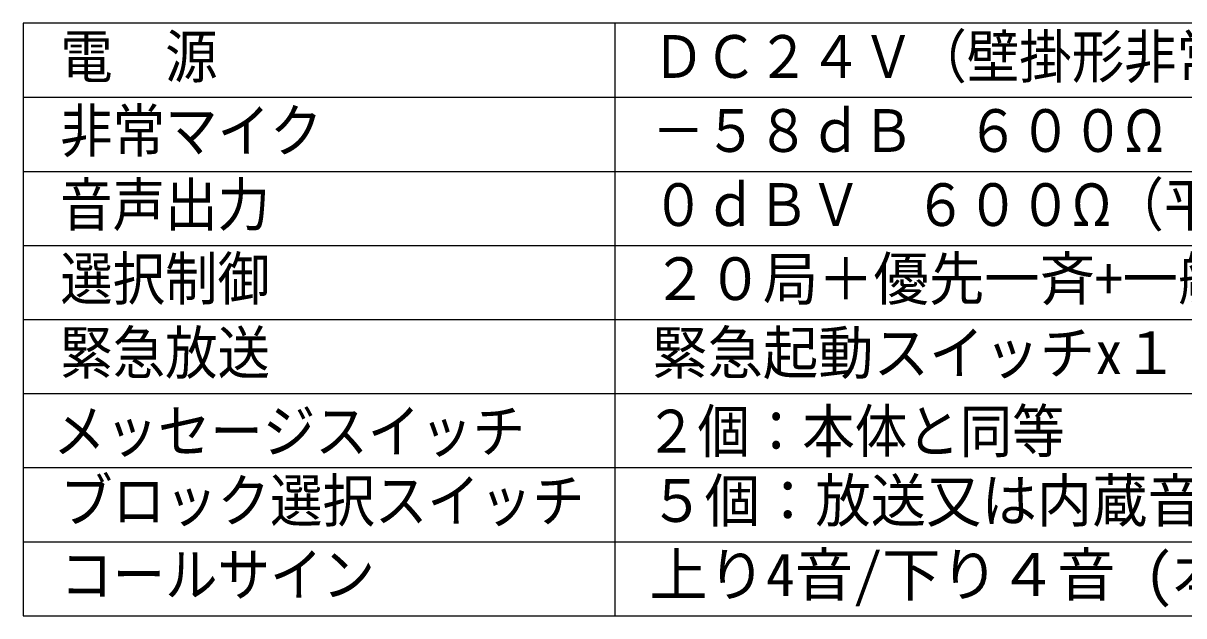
# Model space of a CAD drawing. Units: millimetres, scale not verified. Extents: x -63 to 63, y -57 to 57.
# Drawn here: x -62.5 to 15.9, y -56.5 to -16.5 of the extents above; entities that cross this region are included whole.
import ezdxf
from ezdxf.enums import TextEntityAlignment as Align

# ---------------------------------------------------------------- set-up
doc = ezdxf.new("R2010")
doc.units = ezdxf.units.MM
doc.header["$LTSCALE"] = 0.190236
doc.layers.add('0-0_MOJI1', color=2, linetype='Continuous')
doc.layers.add('0-3_WAKU', color=3, linetype='Continuous')
doc.styles.add('ＭＳ ゴシック', font='')
doc.styles.get('ＭＳ ゴシック').set_extended_font_data('MS Gothic')

msp = doc.modelspace()

# ---------------------------------------------------------------- linework, layer by layer
at = {"layer": '0-3_WAKU', "color": 4}
for p, q in [((62.5001, -16.5), (-62.5001, -16.5)), ((-62.5001, -16.5), (-62.5001, -56.5001)), ((-22.5, -56.5001), (-22.5, -16.5)), ((-62.5001, -56.5001), (62.5001, -56.5001))]:
    msp.add_line(p, q, dxfattribs=at)
at = {"layer": '0-3_WAKU', "color": 1}
for p, q in [((-62.5001, -21.5), (62.5001, -21.5)), ((-62.5001, -26.5), (62.5001, -26.5)), ((-62.5001, -31.5001), (62.5001, -31.5001)), ((-62.5001, -36.5001), (62.5001, -36.5001)), ((-62.5001, -41.5001), (62.5001, -41.5001)), ((-62.5001, -46.5001), (62.5001, -46.5001)), ((-62.5001, -51.5001), (62.5001, -51.5001))]:
    msp.add_line(p, q, dxfattribs=at)

# ---------------------------------------------------------------- texts
at = {"layer": '0-0_MOJI1', "style": 'ＭＳ ゴシック'}
for s, width, p in [('電\u3000源', 0.9, (-60.0001, -21.0552)), ('ＤＣ２４Ｖ（壁掛形非常用放送設備より供給）', 0.9, (-20, -21.0552)), ('非常マイク', 0.9, (-60.0001, -26.0552)), ('－５８ｄＢ\u3000６００Ω（不平衡）ＡＧＣ付', 0.9, (-20, -26.0552)), ('音声出力', 0.9, (-60.0001, -31.0552)), ('０ｄＢＶ\u3000６００Ω（平衡）', 0.9, (-20, -31.0552)), ('選択制御', 0.9, (-60.0001, -36.0552)), ('２０局＋優先一斉+一般一斉', 0.95, (-20, -36.0552)), ('緊急放送', 0.9, (-60.0001, -41.0552)), ('緊急起動スイッチx１', 0.95, (-20, -41.0552)), ('２個：本体と同等', 0.9, (-20.482, -46.3455)), ('メッセージスイッチ', 0.9, (-60.482, -46.3445)), ('ブロック選択スイッチ', 0.9, (-60.0001, -51.0311)), ('５個：放送又は内蔵音源選択用(本体と同等)', 0.95, (-20.1915, -51.0322)), ('コールサイン', 0.9, (-60.0001, -56.0311))]:
    msp.add_text(s, height=2.887, dxfattribs=dict(at, width=width)).set_placement(p, align=Align.BOTTOM_LEFT)
msp.add_text('上り4音/下り４音 (本体と同等)', height=2.887, dxfattribs=at).set_placement((-20.1915, -56.0322), align=Align.BOTTOM_LEFT)

doc.saveas('drawing.dxf')
